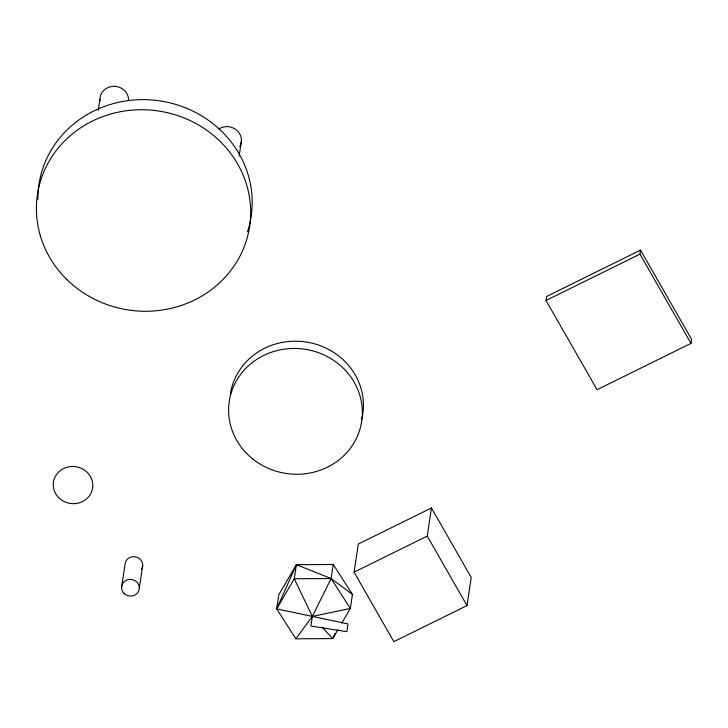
<?xml version="1.0" encoding="UTF-8"?>
<svg xmlns="http://www.w3.org/2000/svg" width="728" height="728" viewBox="0 0 728 728"><rect width="100%" height="100%" fill="white"/><g stroke="black" fill="none" stroke-linecap="round" stroke-linejoin="round"><path stroke-width="1.09" d="M98.271 110.192L99.918 99.19M121.576 587.369L124.979 564.628A8.882 8.336 8.5 0 1 136.363 557.038A8.882 8.336 8.5 0 1 141.414 569.487M139.312 588.115L142.715 565.365M239.148 156.083L241.45 140.677M337.828 629.856L332.705 638.602L295.868 638.811L276.658 608.89L278.76 594.822L296.387 564.701L333.233 564.491L352.443 594.412L350.341 608.481L341.805 623.05M352.443 594.412L331.131 578.56L296.387 564.701L294.285 578.769L276.658 608.89L348.029 623.932L346.874 631.677L310.901 626.025L312.339 616.416L331.131 578.56L333.233 564.491M354.09 572.181L358.294 544.043L431.449 507.953L471.207 577.45L467.003 605.587L393.848 641.677L354.09 572.181L427.245 536.09L431.449 507.953M546.018 300.482L546.619 296.469L640.549 250.123L691.6 339.357L690.999 343.37L597.069 389.717L546.018 300.482L639.957 254.136L640.549 250.123M276.658 608.89L296.387 564.701M335.007 633.46L332.705 638.602L322.149 627.099M295.868 638.811L312.339 616.416L350.341 608.481L331.131 578.56L294.285 578.769L312.339 616.416M639.957 254.136L690.999 343.37M427.245 536.09L467.003 605.587M99.991 100.946A14.351 13.459 8.5 0 1 113.677 86.314A14.351 13.459 8.5 0 1 128.574 100.391M37.901 199.299A107.289 100.628 8.5 0 1 160.515 100.983A107.289 100.628 8.5 0 1 247.493 231.75M218.691 129.029A14.351 13.459 8.5 0 1 236.5 130.048A14.351 13.459 8.5 0 1 239.803 146.574M230.312 394.385A66.967 62.808 8.5 0 1 308.508 342.415A66.967 62.808 8.5 0 1 361.807 419.137M124.015 593.375A8.882 8.336 8.5 0 0 138.957 590.253A8.882 8.336 8.5 0 0 128.374 579.588A8.882 8.336 8.5 0 0 124.015 593.375M58.668 497.634A19.82 18.591 8.5 0 0 91.992 490.681A19.82 18.591 8.5 0 0 68.387 466.894A19.82 18.591 8.5 0 0 58.668 497.634M66.721 279.388A107.289 100.628 8.5 0 0 246.637 239.758A107.289 100.628 8.5 0 0 117.263 112.358A107.289 100.628 8.5 0 0 66.721 279.388M252.689 458.931A66.967 62.808 8.5 0 0 361.397 423.205A66.967 62.808 8.5 0 0 272.372 351.924A66.967 62.808 8.5 0 0 252.689 458.931"/></g></svg>
